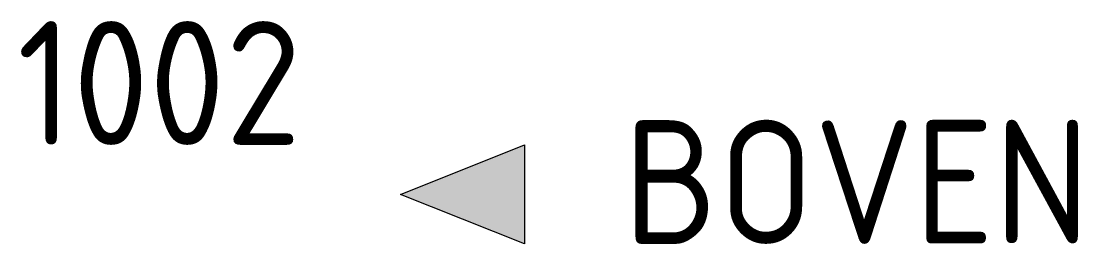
# Model space of a CAD drawing. Extents: x -7.7 to 13.7, y -1 to 3.5.
import ezdxf
from ezdxf.enums import TextEntityAlignment as Align

# ---------------------------------------------------------------- set-up
doc = ezdxf.new("R2010")
doc.units = 0
doc.header["$LTSCALE"] = 10
doc.header["$MEASUREMENT"] = 0
doc.layers.get('0').update_dxf_attribs({"linetype": 'CONTINUOUS'})
doc.layers.add('207', color=3, linetype='CONTINUOUS')
doc.layers.add('54', color=4, linetype='CONTINUOUS')
doc.styles.get("Standard").update_dxf_attribs({"font": 'ISO8'})

msp = doc.modelspace()

# ---------------------------------------------------------------- linework, layer by layer
msp.add_lwpolyline([(2.5, 1), (2.5, -1), (0, 0), (2.5, 1)], close=True)
msp.add_solid([(2.5, 1), (2.5, -1), (0, 0)])

# ---------------------------------------------------------------- texts
at = {"layer": '207'}
msp.add_attdef('BOVEN', (4.5, -1), '-', height=2.5, dxfattribs=at)
at = {"layer": '54'}
msp.add_attdef('1002', text='POT', height=2.5, dxfattribs=at).set_placement((-2, 1), align=Align.RIGHT)

doc.saveas('drawing.dxf')
